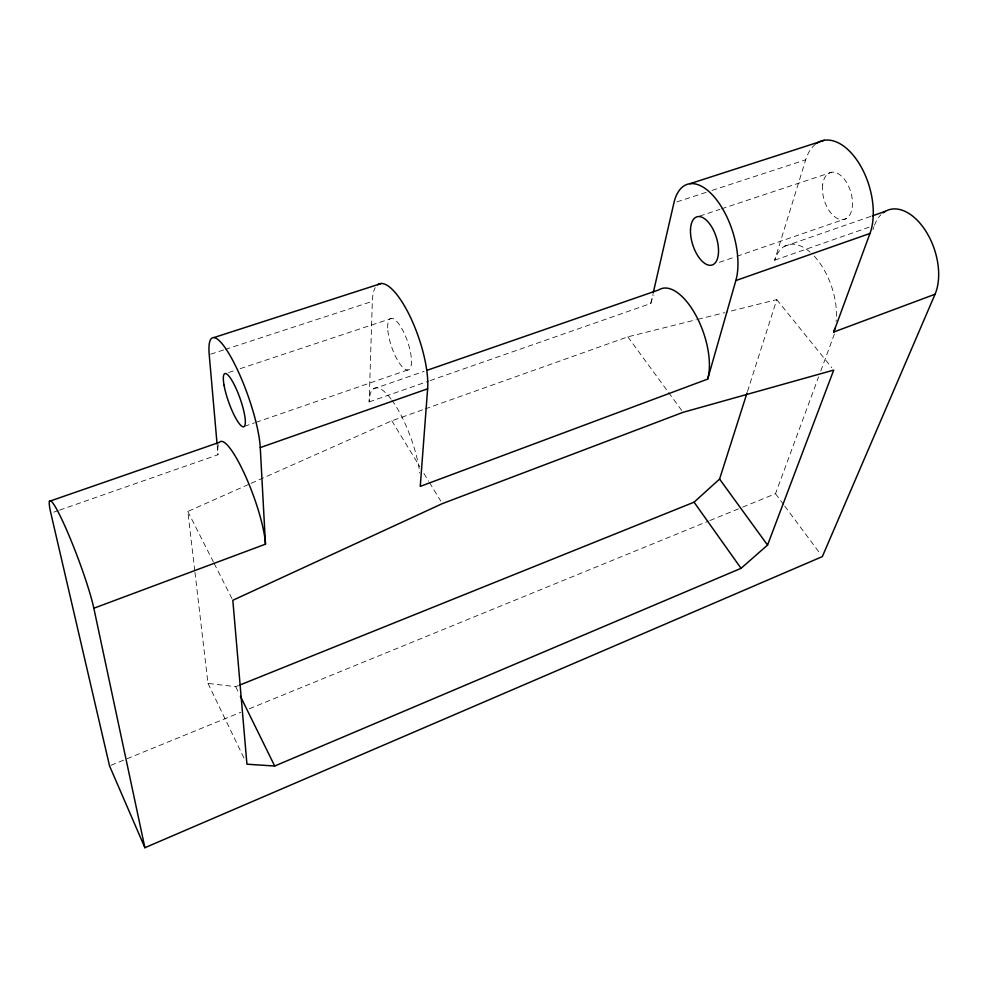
<?xml version="1.0" encoding="UTF-8"?>
<svg xmlns="http://www.w3.org/2000/svg" width="988" height="988" viewBox="0 0 988 988"><rect width="100%" height="100%" fill="white"/><g stroke="black" fill="none" stroke-linecap="round" stroke-linejoin="round"><path stroke-width="0.74" stroke-dasharray="4.94 3.71" d="M391.038 399.029A58.601 16.957 70 0 0 369.154 401.906L372.328 301.377A63.467 19.649 71 0 1 375.205 287.706M430.126 380.602L650.796 303.489L652.87 294.473M810.086 252.113A53.043 28.393 70.9 0 0 774.703 260.177L805.677 159.821A57.057 32.406 73.4 0 1 816.459 143.47M747.471 391.532L776.778 299.623L726.131 312.27M742.717 507.128L775.518 493.716L818.607 376.823M820.744 371.056L834.576 333.536M872.886 229.636L873.948 226.746M194.772 570.792L187.806 511.463L249.717 483.947M251.125 483.317L391.828 420.789L423.679 409.452M110.965 765.33L240.739 712.286M249.297 708.791L708.482 521.108M709.915 520.528L741.284 507.709M194.957 572.311L207.986 683.375L235.7 686.685L238.553 685.536M425.136 408.946L627.837 336.846L696.342 319.717M53.76 512.154L58.119 510.623M59.564 510.117L218.015 454.739A60.676 11.992 69.7 0 1 218.99 443.081M369.154 401.918L428.681 381.109M774.703 260.177L870.144 226.82M373.106 389.025L424.124 371.327M784.311 246.383L870.873 216.36M244.369 426.347L254.484 422.852M255.941 422.358L409.267 369.426M719.388 262.351L735.418 256.818M736.875 256.312L846.234 218.57M228.5 372.55L234.329 370.611M240.158 368.672L391.717 318.346M699.628 216.1L719.956 209.345M721.413 208.863L831.773 172.233M210.666 354.186L223.782 349.9M225.239 349.431L372.328 301.377M676.854 201.91L706.136 192.339M711.99 190.425L805.677 159.821M697.837 319.346L724.649 312.653M776.778 299.623L831.797 367.709M775.518 493.716L783.78 504.806M784.694 506.041L820.509 554.12M627.837 336.846L667.678 391.285M668.58 392.52L682.165 411.082M391.828 420.789L419.888 466.805M423.889 473.376L428.693 481.267M429.496 482.589L440.722 500.99M187.806 511.463L213.433 562.024M214.124 563.382L232.131 598.913M235.7 686.685L238.392 692.156M207.986 683.375L244.295 758.722M217.212 445.637L218.015 454.739M391.89 400.189A58.601 16.957 70 0 1 419.752 473.03M650.796 303.489A54.735 25.194 70.6 0 1 653.933 295.214M814.26 256.164A53.043 28.393 70.9 0 1 836.107 321.458M874.479 225.301A51.697 30.789 71.3 0 1 880.901 214.754M822.634 185.003A24.441 13.869 73.4 0 0 842.789 219.657A24.441 13.869 73.4 0 0 846.963 183.113A24.441 13.869 73.4 0 0 822.634 185.003M387.852 330.4A27.182 8.41 71 0 0 407.155 370.031A27.182 8.41 71 0 0 403.709 332.178A27.182 8.41 71 0 0 387.852 330.4"/><path stroke-width="1.48" d="M377.651 284.766A63.467 19.649 71 0 1 410.106 316.555A63.467 19.649 71 0 1 427.631 388.803L420.258 486.392L707.68 379.096L735.85 280.555A58.984 28.887 72.5 0 0 715.892 198.934A58.984 28.887 72.5 0 0 673.927 202.861L653.204 292.967M239.985 684.968L694.07 502.176L719.573 479.069L747.014 392.989M883.025 212.877A51.697 30.789 71.3 0 1 925.694 230.945A51.697 30.789 71.3 0 1 935.056 294.226L833.724 332.042L869.983 233.452A57.057 32.406 73.4 0 0 859.992 164.885A57.057 32.406 73.4 0 0 816.459 143.47M767.553 545.08L833.724 370.092L683.079 412.317L442.328 503.621L232.822 600.284L246.938 764.206L274.701 766.021L741.049 568.322L767.553 545.08L719.573 479.069M935.056 294.226L822.349 556.59L144.89 847.716L109.545 765.91L50.845 513.167A62.973 6.039 69.4 0 1 64.319 524.764A62.973 6.039 69.4 0 1 93.835 608.238L144.89 847.716M93.835 608.238L265.463 544.178L260.264 447.589A65.9 13.968 70.4 0 0 231.686 358.397A65.9 13.968 70.4 0 0 209.221 354.655L217.076 444.131M260.264 447.589L427.631 388.803M735.85 280.555L869.983 233.452M49.462 501.286L219.521 442.291A60.676 11.992 69.7 0 1 245.308 475.673A60.676 11.992 69.7 0 1 265.476 544.178M427.038 370.315L658.798 289.916A54.735 25.194 70.6 0 1 695.762 315.123A54.735 25.194 70.6 0 1 707.68 379.096M872.305 215.866L885.297 211.358M689.896 183.731L824.338 140.284M213.927 337.563L381.306 283.47M694.07 502.176L741.049 568.322M240.405 696.268L274.701 766.021M834.872 328.362A53.043 28.393 70.9 0 1 833.724 332.042M690.513 229.179A25.268 12.362 72.5 0 0 710.471 265.315A25.268 12.362 72.5 0 0 712.509 228.327A25.268 12.362 72.5 0 0 690.513 229.179M224.029 385.172A28.22 5.977 70.4 0 0 242.85 426.754A28.22 5.977 70.4 0 0 236.095 388.543A28.22 5.977 70.4 0 0 224.029 385.172"/></g></svg>
